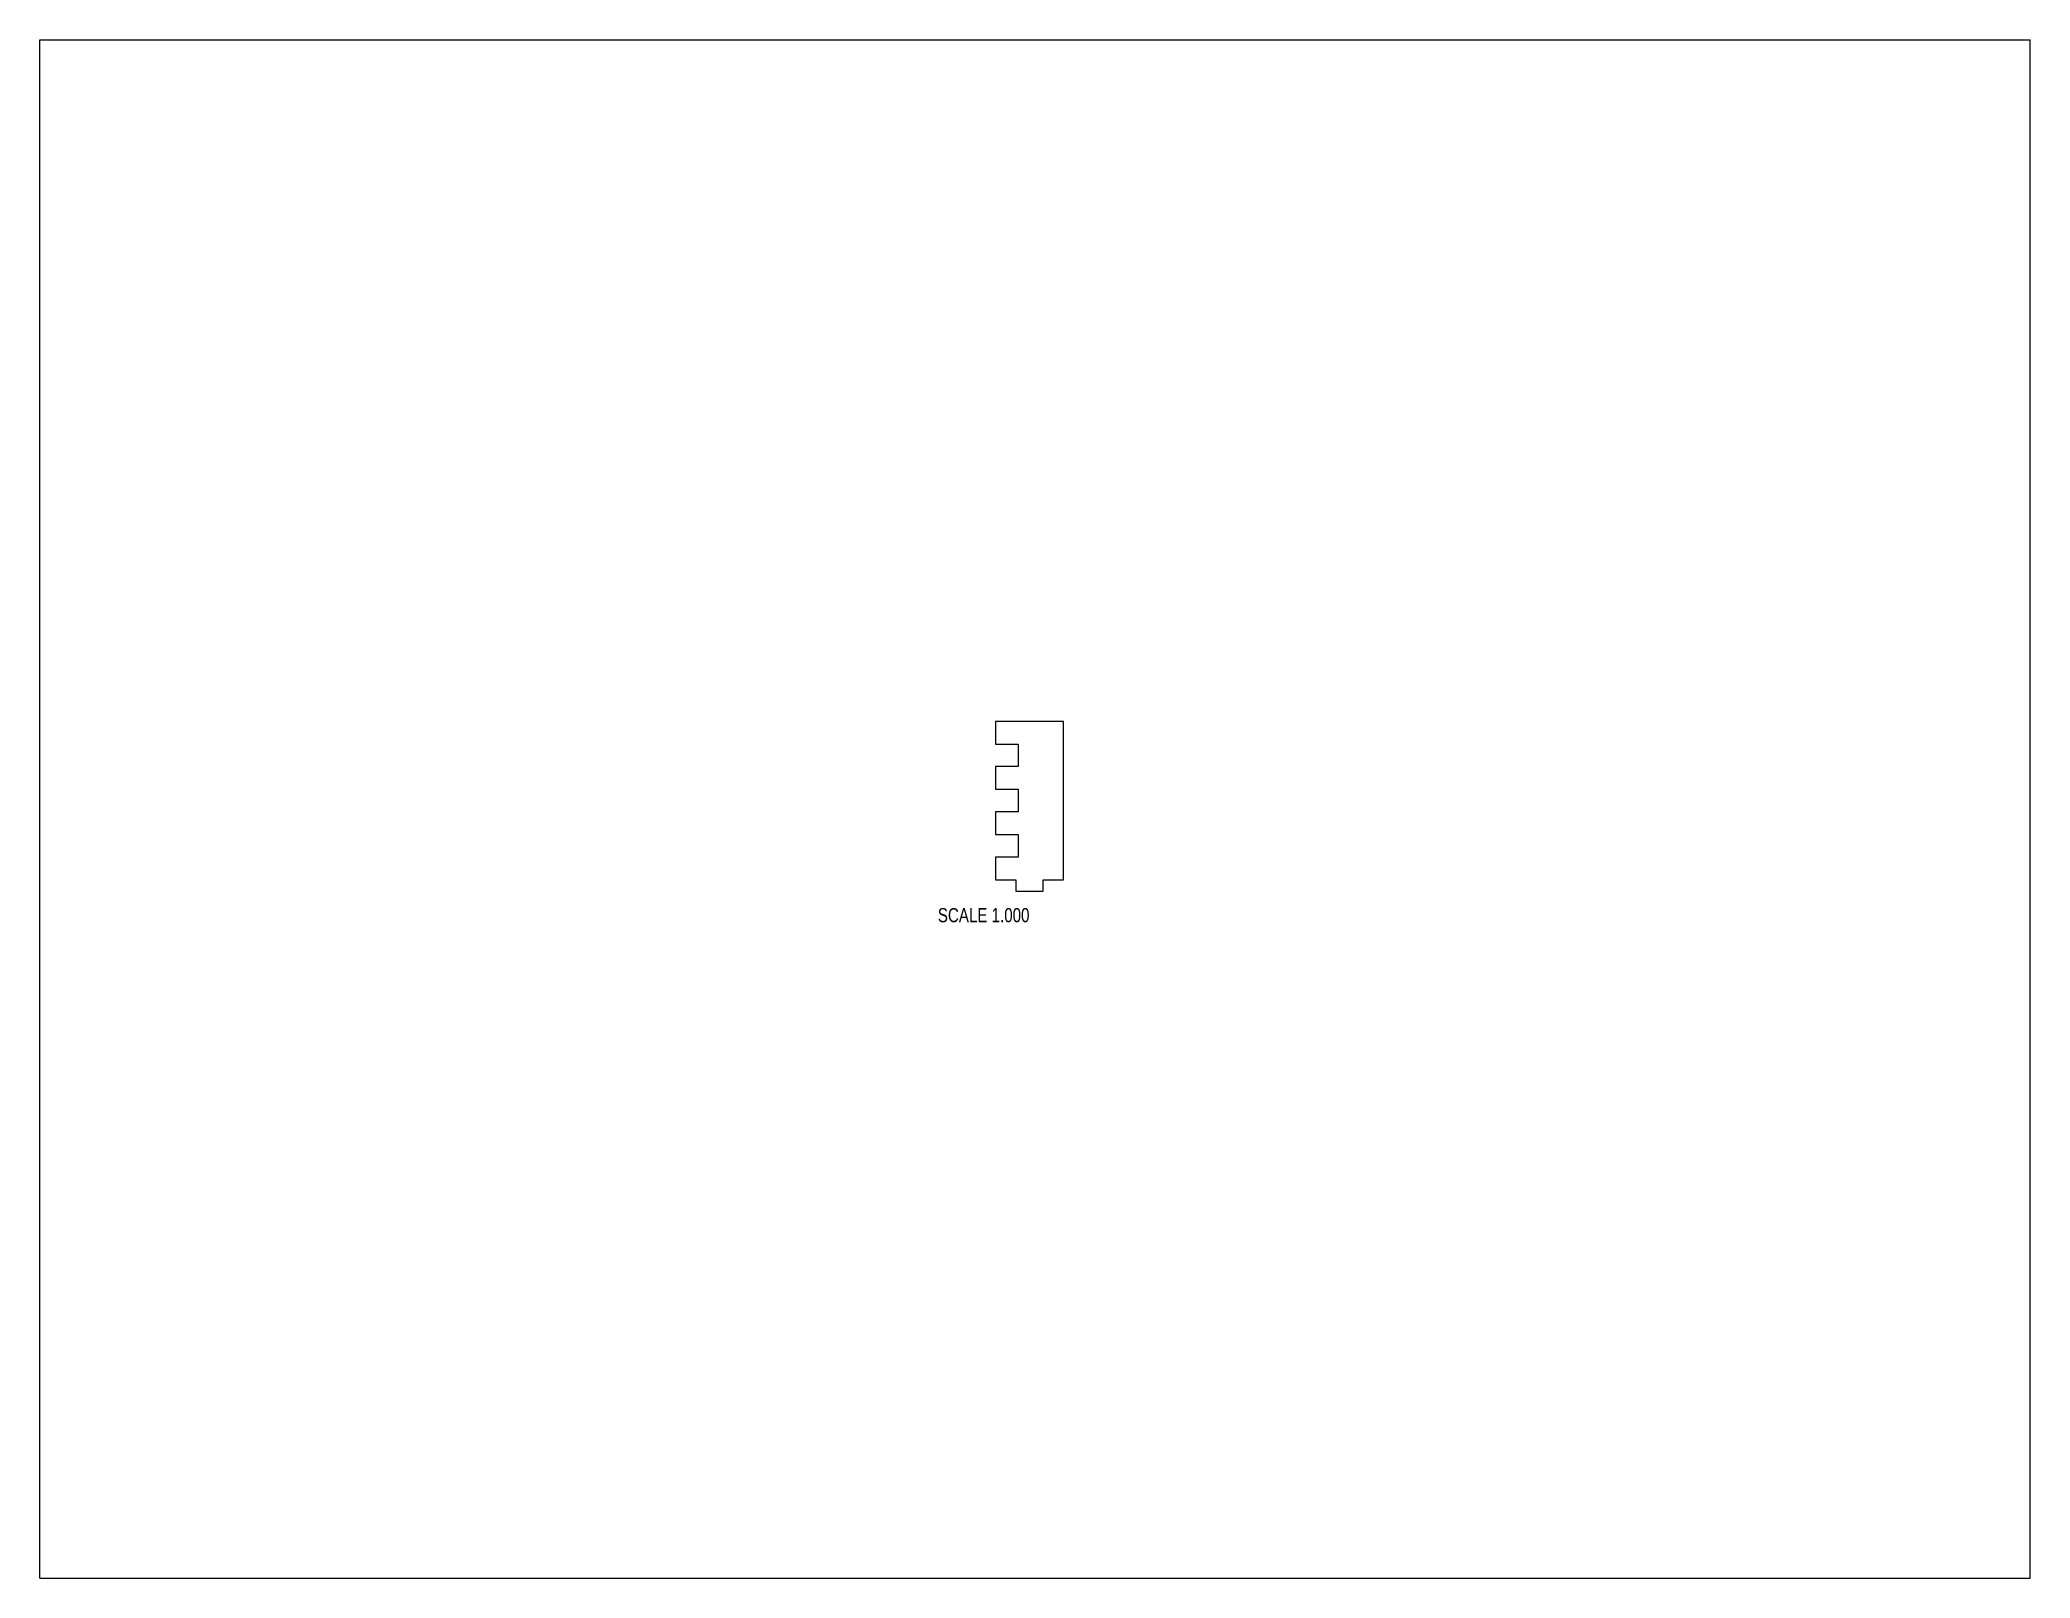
# Model space of a CAD drawing. Header units: inches. Extents: x 0 to 22, y 0 to 17.
import ezdxf

# ---------------------------------------------------------------- set-up
doc = ezdxf.new("R2010")
doc.units = ezdxf.units.IN
doc.header["$LTSCALE"] = 1.21
doc.header["$MEASUREMENT"] = 0
doc.layers.get('0').update_dxf_attribs({"linetype": 'CONTINUOUS'})
doc.styles.get("Standard").update_dxf_attribs({"font": 'txt', "width": 0.8})

msp = doc.modelspace()

# ---------------------------------------------------------------- linework, layer by layer
at = {"color": 7, "linetype": 'Continuous'}
for p, q in [((0, 0), (0, 17)), ((0, 17), (22, 17)), ((22, 0), (22, 17)), ((10.564, 9.468), (10.564, 9.218)), ((11.314, 9.468), (10.564, 9.468)), ((11.314, 7.718), (11.314, 9.468)), ((10.564, 9.218), (10.814, 9.218)), ((10.814, 9.218), (10.814, 8.968)), ((10.564, 8.968), (10.564, 8.718)), ((10.814, 8.968), (10.564, 8.968)), ((10.564, 8.718), (10.814, 8.718)), ((10.814, 8.718), (10.814, 8.468)), ((10.564, 8.468), (10.564, 8.218)), ((10.814, 8.468), (10.564, 8.468)), ((10.564, 8.218), (10.814, 8.218)), ((10.814, 8.218), (10.814, 7.968)), ((10.814, 7.968), (10.564, 7.968)), ((10.564, 7.968), (10.564, 7.718)), ((10.564, 7.718), (10.789, 7.718)), ((10.789, 7.718), (10.789, 7.593)), ((11.089, 7.718), (11.314, 7.718)), ((11.089, 7.593), (11.089, 7.718)), ((10.789, 7.593), (11.089, 7.593)), ((0, 0), (22, 0))]:
    msp.add_line(p, q, dxfattribs=at)

# ---------------------------------------------------------------- texts
at = {"color": 2, "linetype": 'Continuous', "insert": (10.939, 7.405), "char_height": 0.15625, "width": 1.375, "attachment_point": 3, "line_spacing_factor": 0.9}
msp.add_mtext('SCALE 1.000', dxfattribs=at)

doc.saveas('drawing.dxf')
